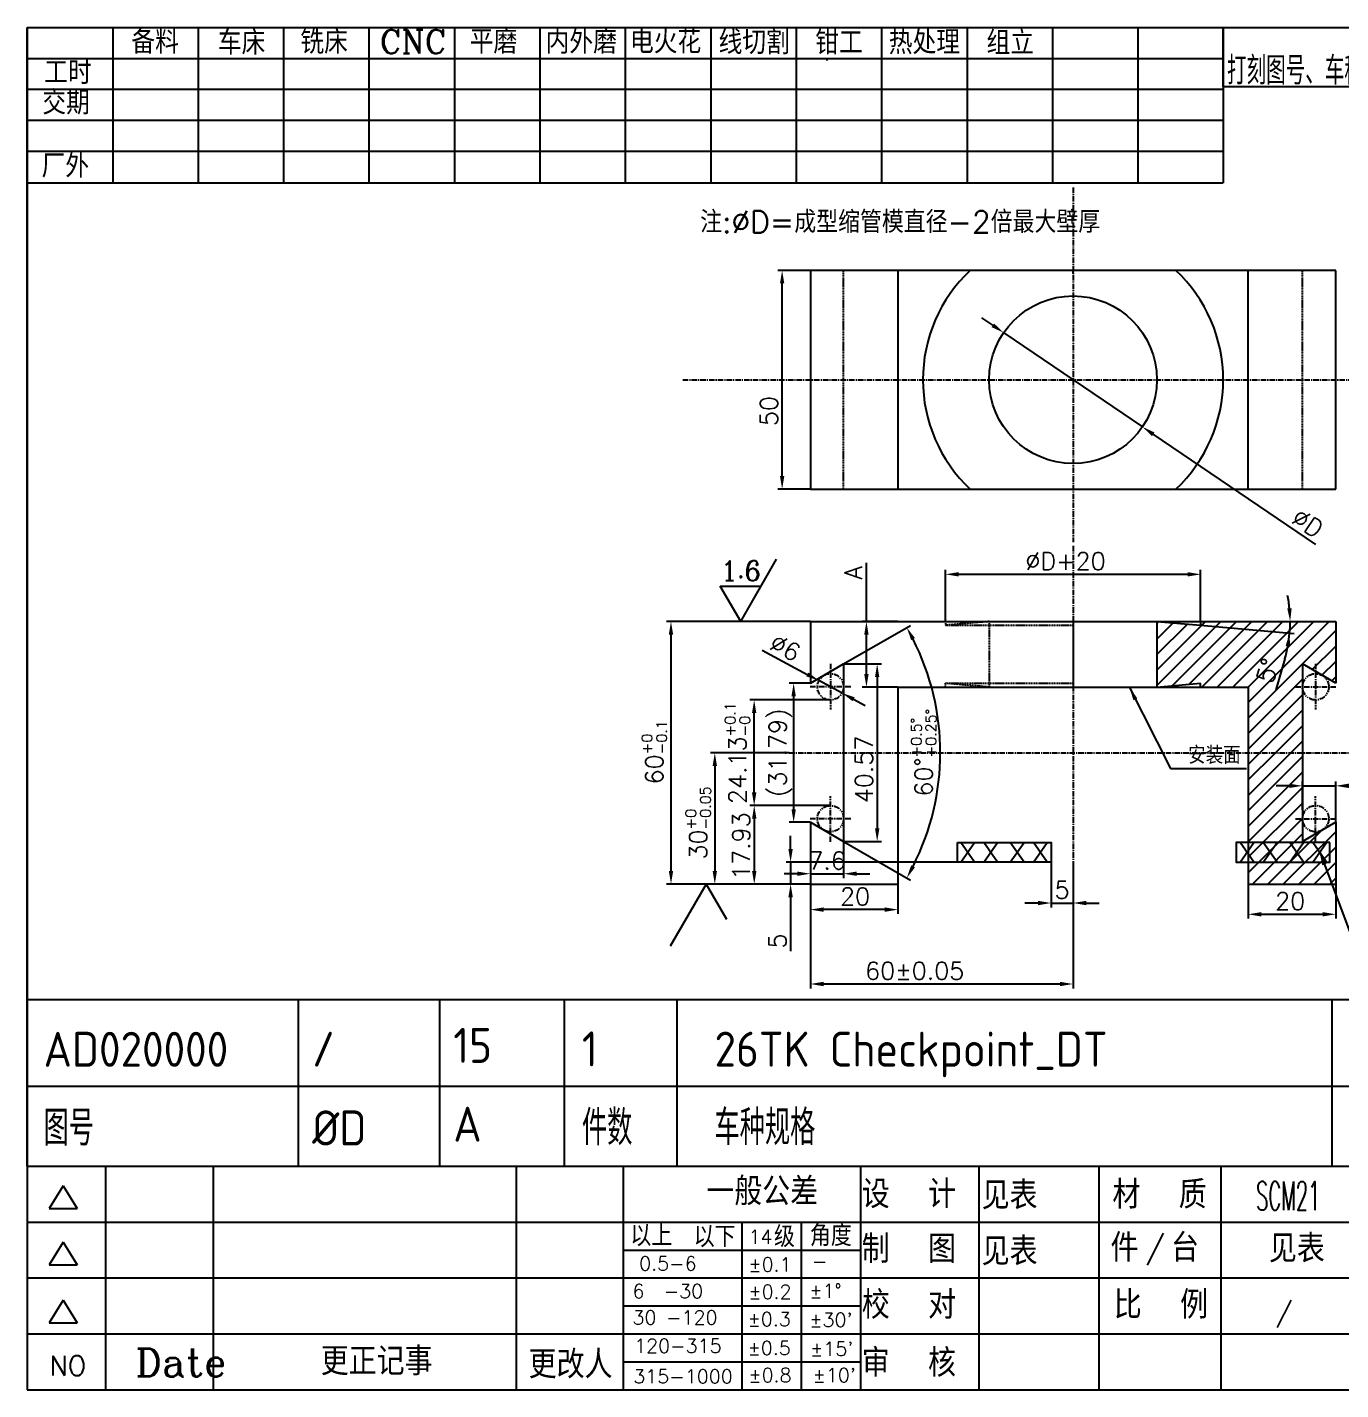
# Model space of a CAD drawing. Extents: x 4454 to 4917, y -18 to 306.
# Drawn here: x 4453.7 to 4753.7, y -5.6 to 305.8 of the extents above; entities that cross this region are included whole.
import ezdxf

# ---------------------------------------------------------------- set-up
doc = ezdxf.new("R2010")
doc.units = 0
doc.header["$MEASUREMENT"] = 0
for name, pattern in [('CENTER', [2, 1.25, -0.25, 0.25, -0.25]), ('HIDDEN', [0.375, 0.25, -0.125]), ('PHANTOM', [2.5, 1.25, -0.25, 0.25, -0.25, 0.25, -0.25])]:
    doc.linetypes.add(name, pattern=pattern)
doc.layers.get('0').update_dxf_attribs({"linetype": 'CONTINUOUS'})
doc.layers.get('DEFPOINTS').update_dxf_attribs({"linetype": 'CONTINUOUS'})
for name, color, linetype in [('CEN', 1, 'CENTER'), ('CON', 2, 'CONTINUOUS'), ('DAS', 5, 'HIDDEN'), ('DIM', 7, 'CONTINUOUS'), ('F', 7, 'CONTINUOUS'), ('TXT', 7, 'CONTINUOUS')]:
    doc.layers.add(name, color=color, linetype=linetype)
doc.layers.add('UTI', color=4, linetype='PHANTOM', plot=False)
doc.styles.add('ACISOTS', font='isocp.shx', dxfattribs={"height": 8, "bigfont": 'gbcbig.shx'})
doc.styles.add('H', font='complex.shx', dxfattribs={"bigfont": 'hzls.shx'})
doc.styles.add('HZ', font='complex.shx', dxfattribs={"bigfont": 'HZFS.SHX'})
doc.styles.get("Standard").update_dxf_attribs({"font": 'txt.shx', "bigfont": 'hzfs.shx'})
doc.styles.add('USER1', font='simplex', dxfattribs={"bigfont": 'dayum'})
doc.dimstyles.get("Standard").update_dxf_attribs({"dimtxt": 4, "dimasz": 3, "dimexe": 1, "dimexo": 0, "dimgap": 1, "dimtad": 1, "dimdec": 3, "dimrnd": 0.01, "dimdsep": 46, "dimtxsty": 'STANDARD', "dimcen": 0.09, "dimazin": 2, "dimtfac": 1, "dimtdec": 3, "dimtmove": 0, "dimatfit": 3, "dimfxl": 1, "dimtolj": 1, "dimarcsym": 0})
pattern_1 = [(45, (2494.4503, 24.006), (-1.767767, 1.767767), [])]

# ---------------------------------------------------------------- blocks, each defined once
blk = doc.blocks.new('*D24')
at = {"layer": 'DEFPOINTS', "color": 0, "transparency": 16777216}
for p in [(4634.54, 156.46), (4639.83, 153.62)]:
    blk.add_point(p, dxfattribs=at)
at = {"layer": 'DIM', "color": 0, "lineweight": -2, "transparency": 16777216}
for p, q in [((4621.62, 163.4), (4631.9, 157.88)), ((4639.83, 153.62), (4634.54, 156.46)), ((4642.47, 152.21), (4645.12, 150.79))]:
    blk.add_line(p, q, dxfattribs=at)
at = {"layer": 'DIM', "color": 0, "transparency": 16777216}
for points in [[(4632.14, 158.32), (4631.66, 157.44), (4634.54, 156.46)], [(4642.71, 152.65), (4642.24, 151.76), (4639.83, 153.62)]]:
    blk.add_solid(points, dxfattribs=at)
at = {"layer": 'DIM', "color": 0, "transparency": 16777216, "insert": (4626.86, 163.99), "char_height": 4, "attachment_point": 5, "rotation": 331.7768}
blk.add_mtext('\\A1;∅6', dxfattribs=at)
blk = doc.blocks.new('*D25')
at = {"layer": 'DEFPOINTS', "color": 0, "transparency": 16777216}
for p in [(4645.4, 169.98), (4652.6, 169.98), (4652.6, 154.98)]:
    blk.add_point(p, dxfattribs=at)
at = {"layer": 'DIM', "color": 0, "lineweight": -2, "transparency": 16777216}
for p, q in [((4645.4, 169.98), (4645.4, 183.39)), ((4652.6, 169.98), (4644.4, 169.98)), ((4645.4, 157.98), (4645.4, 166.98)), ((4652.6, 154.98), (4644.4, 154.98))]:
    blk.add_line(p, q, dxfattribs=at)
at = {"layer": 'DIM', "color": 0, "transparency": 16777216}
for points in [[(4644.9, 166.98), (4645.9, 166.98), (4645.4, 169.98)], [(4644.9, 157.98), (4645.9, 157.98), (4645.4, 154.98)]]:
    blk.add_solid(points, dxfattribs=at)
at = {"layer": 'DIM', "color": 0, "transparency": 16777216, "insert": (4642.4, 181.06), "char_height": 4, "attachment_point": 5, "rotation": 90}
blk.add_mtext('\\A1;A', dxfattribs=at)
blk = doc.blocks.new('*D26')
at = {"layer": 'DEFPOINTS', "color": 0, "transparency": 16777216}
for p in [(4632.6, 169.98), (4711.75, 169.98), (4721.75, 169.1), (4742.18, 169.09), (4752.6, 169.98)]:
    blk.add_point(p, dxfattribs=at)
at = {"layer": 'DIM', "color": 0, "lineweight": -2, "transparency": 16777216}
for p, q in [((4721.75, 169.1), (4743.07, 167.24)), ((4740.96, 161.43), (4738.9, 154.39))]:
    blk.add_line(p, q, dxfattribs=at)
for start, end in [(5.6489, 11.2977), (355, 0), (343.6885, 355), (343.7023, 349.3511)]:
    blk.add_arc((4711.75, 169.98), 30.44, start, end, dxfattribs=at)
at = {"layer": 'DIM', "color": 0, "transparency": 16777216}
for points in [[(4742.54, 173), (4741.54, 172.95), (4742.19, 169.98)], [(4741.17, 164.42), (4742.16, 164.28), (4742.07, 167.32)]]:
    blk.add_solid(points, dxfattribs=at)
at = {"layer": 'DIM', "color": 0, "transparency": 16777216, "insert": (4737.06, 158.75), "char_height": 4, "attachment_point": 5, "rotation": 73.6885}
blk.add_mtext('\\A1;5°', dxfattribs=at)
blk = doc.blocks.new('*D27')
at = {"layer": 'DEFPOINTS', "color": 0, "transparency": 16777216}
for p in [(4721.75, 180.75), (4663.45, 169.98), (4721.75, 169.98)]:
    blk.add_point(p, dxfattribs=at)
at = {"layer": 'DIM', "color": 0, "lineweight": -2, "transparency": 16777216}
for p, q in [((4663.45, 169.98), (4663.45, 181.75)), ((4666.45, 180.75), (4718.75, 180.75)), ((4721.75, 169.98), (4721.75, 181.75))]:
    blk.add_line(p, q, dxfattribs=at)
at = {"layer": 'DIM', "color": 0, "transparency": 16777216}
for points in [[(4666.45, 181.25), (4666.45, 180.25), (4663.45, 180.75)], [(4718.75, 181.25), (4718.75, 180.25), (4721.75, 180.75)]]:
    blk.add_solid(points, dxfattribs=at)
at = {"layer": 'DIM', "color": 0, "transparency": 16777216, "insert": (4690.88, 183.75), "char_height": 4, "attachment_point": 5}
blk.add_mtext('\\A1;%%cD+20', dxfattribs=at)
blk = doc.blocks.new('*D28')
at = {"layer": 'DEFPOINTS', "color": 0, "transparency": 16777216}
for p in [(4676.76, 235.96), (4708.44, 214.44)]:
    blk.add_point(p, dxfattribs=at)
at = {"layer": 'F', "color": 0, "lineweight": -2, "transparency": 16777216}
for p, q in [((4674.28, 237.65), (4671.79, 239.33)), ((4676.76, 235.96), (4708.44, 214.44)), ((4748.07, 187.53), (4710.92, 212.76))]:
    blk.add_line(p, q, dxfattribs=at)
at = {"layer": 'F', "color": 0, "transparency": 16777216}
for points in [[(4674.56, 238.06), (4673.99, 237.23), (4676.76, 235.96)], [(4711.2, 213.17), (4710.64, 212.34), (4708.44, 214.44)]]:
    blk.add_solid(points, dxfattribs=at)
at = {"layer": 'F', "color": 0, "transparency": 16777216, "insert": (4746.17, 192.45), "char_height": 4, "attachment_point": 5, "rotation": 325.8169}
blk.add_mtext('\\A1;%%cD', dxfattribs=at)
blk = doc.blocks.new('*D29')
at = {"layer": 'DEFPOINTS', "color": 0, "transparency": 16777216}
for p in [(4626.15, 250.2), (4632.6, 250.2), (4632.6, 200.2)]:
    blk.add_point(p, dxfattribs=at)
at = {"layer": 'DIM', "color": 0, "lineweight": -2, "transparency": 16777216}
for p, q in [((4632.6, 250.2), (4625.15, 250.2)), ((4626.15, 203.2), (4626.15, 247.2)), ((4632.6, 200.2), (4625.15, 200.2))]:
    blk.add_line(p, q, dxfattribs=at)
at = {"layer": 'DIM', "color": 0, "transparency": 16777216}
for points in [[(4625.65, 247.2), (4626.65, 247.2), (4626.15, 250.2)], [(4625.65, 203.2), (4626.65, 203.2), (4626.15, 200.2)]]:
    blk.add_solid(points, dxfattribs=at)
at = {"layer": 'DIM', "color": 0, "transparency": 16777216, "insert": (4623.15, 218.05), "char_height": 4, "attachment_point": 5, "rotation": 90}
blk.add_mtext('\\A1;50', dxfattribs=at)
blk = doc.blocks.new('*D30')
at = {"layer": 'DEFPOINTS', "color": 0, "transparency": 16777216}
for p in [(4752.6, 132.42), (4745, 126.92), (4752.6, 124.08)]:
    blk.add_point(p, dxfattribs=at)
at = {"layer": 'DIM', "color": 0, "lineweight": -2, "transparency": 16777216}
for p, q in [((4742, 132.42), (4739, 132.42)), ((4745, 126.92), (4745, 133.42)), ((4745, 132.42), (4752.6, 132.42)), ((4752.6, 124.08), (4752.6, 133.42)), ((4755.6, 132.42), (4768.6, 132.42))]:
    blk.add_line(p, q, dxfattribs=at)
at = {"layer": 'DIM', "color": 0, "transparency": 16777216}
for points in [[(4742, 132.92), (4742, 131.92), (4745, 132.42)], [(4755.6, 132.92), (4755.6, 131.92), (4752.6, 132.42)]]:
    blk.add_solid(points, dxfattribs=at)
at = {"layer": 'DIM', "color": 0, "transparency": 16777216, "insert": (4763.6, 135.42), "char_height": 4, "attachment_point": 5}
blk.add_mtext('\\A1;7.6', dxfattribs=at)
blk = doc.blocks.new('*D31')
at = {"layer": 'DEFPOINTS', "color": 0, "transparency": 16777216}
for p in [(4732.6, 109.98), (4752.6, 109.98), (4752.6, 103.07)]:
    blk.add_point(p, dxfattribs=at)
at = {"layer": 'DIM', "color": 0, "lineweight": -2, "transparency": 16777216}
for p, q in [((4732.6, 109.98), (4732.6, 102.07)), ((4752.6, 109.98), (4752.6, 102.07)), ((4735.6, 103.07), (4749.6, 103.07))]:
    blk.add_line(p, q, dxfattribs=at)
at = {"layer": 'DIM', "color": 0, "transparency": 16777216}
for points in [[(4735.6, 103.57), (4735.6, 102.57), (4732.6, 103.07)], [(4749.6, 103.57), (4749.6, 102.57), (4752.6, 103.07)]]:
    blk.add_solid(points, dxfattribs=at)
at = {"layer": 'DIM', "color": 0, "transparency": 16777216, "insert": (4742.2, 106.07), "char_height": 4, "attachment_point": 5}
blk.add_mtext('\\A1;20', dxfattribs=at)
blk = doc.blocks.new('*D32')
at = {"layer": 'DEFPOINTS', "color": 0, "transparency": 16777216}
for p in [(4632.6, 119.62), (4640.2, 120.8), (4640.2, 112.34)]:
    blk.add_point(p, dxfattribs=at)
at = {"layer": 'DIM', "color": 0, "lineweight": -2, "transparency": 16777216}
for p, q in [((4632.6, 119.62), (4632.6, 111.34)), ((4640.2, 120.8), (4640.2, 111.34)), ((4629.6, 112.34), (4626.6, 112.34)), ((4632.6, 112.34), (4640.2, 112.34)), ((4643.2, 112.34), (4646.2, 112.34))]:
    blk.add_line(p, q, dxfattribs=at)
at = {"layer": 'DIM', "color": 0, "transparency": 16777216}
for points in [[(4629.6, 112.84), (4629.6, 111.84), (4632.6, 112.34)], [(4643.2, 112.84), (4643.2, 111.84), (4640.2, 112.34)]]:
    blk.add_solid(points, dxfattribs=at)
at = {"layer": 'DIM', "color": 0, "transparency": 16777216, "insert": (4636.4, 115.34), "char_height": 4, "attachment_point": 5}
blk.add_mtext('\\A1;7.6', dxfattribs=at)
blk = doc.blocks.new('*D33')
at = {"layer": 'DEFPOINTS', "color": 0, "transparency": 16777216}
for p in [(4632.6, 109.98), (4652.6, 109.98), (4632.6, 104.14)]:
    blk.add_point(p, dxfattribs=at)
at = {"layer": 'DIM', "color": 0, "lineweight": -2, "transparency": 16777216}
for p, q in [((4632.6, 109.98), (4632.6, 103.14)), ((4652.6, 109.98), (4652.6, 103.14)), ((4649.6, 104.14), (4635.6, 104.14))]:
    blk.add_line(p, q, dxfattribs=at)
at = {"layer": 'DIM', "color": 0, "transparency": 16777216}
for points in [[(4635.6, 104.64), (4635.6, 103.64), (4632.6, 104.14)], [(4649.6, 104.64), (4649.6, 103.64), (4652.6, 104.14)]]:
    blk.add_solid(points, dxfattribs=at)
at = {"layer": 'DIM', "color": 0, "transparency": 16777216, "insert": (4642.81, 107.14), "char_height": 4, "attachment_point": 5}
blk.add_mtext('\\A1;20', dxfattribs=at)
blk = doc.blocks.new('*D34')
at = {"layer": 'DEFPOINTS', "color": 0, "transparency": 16777216}
for p in [(4687.6, 114.97), (4692.6, 114.97), (4692.6, 105.64)]:
    blk.add_point(p, dxfattribs=at)
at = {"layer": 'DIM', "color": 0, "lineweight": -2, "transparency": 16777216}
for p, q in [((4687.6, 114.97), (4687.6, 104.64)), ((4692.6, 114.97), (4692.6, 104.64)), ((4684.6, 105.64), (4681.6, 105.64)), ((4687.6, 105.64), (4692.6, 105.64)), ((4695.6, 105.64), (4698.6, 105.64))]:
    blk.add_line(p, q, dxfattribs=at)
at = {"layer": 'DIM', "color": 0, "transparency": 16777216}
for points in [[(4684.6, 106.14), (4684.6, 105.14), (4687.6, 105.64)], [(4695.6, 106.14), (4695.6, 105.14), (4692.6, 105.64)]]:
    blk.add_solid(points, dxfattribs=at)
at = {"layer": 'DIM', "color": 0, "transparency": 16777216, "insert": (4690.1, 108.64), "char_height": 4, "attachment_point": 5}
blk.add_mtext('\\A1;5', dxfattribs=at)
blk = doc.blocks.new('*D35')
at = {"layer": 'DEFPOINTS', "color": 0, "transparency": 16777216}
for p in [(4637.19, 127.91), (4619.78, 109.98), (4624.63, 109.98)]:
    blk.add_point(p, dxfattribs=at)
at = {"layer": 'DIM', "color": 0, "lineweight": -2, "transparency": 16777216}
for p, q in [((4637.19, 127.91), (4618.78, 127.91)), ((4619.78, 124.91), (4619.78, 112.98)), ((4624.63, 109.98), (4618.78, 109.98))]:
    blk.add_line(p, q, dxfattribs=at)
at = {"layer": 'DIM', "color": 0, "transparency": 16777216}
for points in [[(4619.28, 124.91), (4620.28, 124.91), (4619.78, 127.91)], [(4619.28, 112.98), (4620.28, 112.98), (4619.78, 109.98)]]:
    blk.add_solid(points, dxfattribs=at)
at = {"layer": 'DIM', "color": 0, "transparency": 16777216, "insert": (4616.78, 118.65), "char_height": 4, "attachment_point": 5, "rotation": 90}
blk.add_mtext('\\A1;17.93', dxfattribs=at)
blk = doc.blocks.new('*D36')
at = {"layer": 'DEFPOINTS', "color": 0, "transparency": 16777216}
for p in [(4627.78, 139.98), (4610.77, 109.98), (4619.75, 109.98)]:
    blk.add_point(p, dxfattribs=at)
at = {"layer": 'DIM', "color": 0, "lineweight": -2, "transparency": 16777216}
for p, q in [((4627.78, 139.98), (4609.77, 139.98)), ((4610.77, 136.98), (4610.77, 112.98)), ((4619.75, 109.98), (4609.77, 109.98))]:
    blk.add_line(p, q, dxfattribs=at)
at = {"layer": 'DIM', "color": 0, "transparency": 16777216}
for points in [[(4610.27, 136.98), (4611.27, 136.98), (4610.77, 139.98)], [(4610.27, 112.98), (4611.27, 112.98), (4610.77, 109.98)]]:
    blk.add_solid(points, dxfattribs=at)
at = {"layer": 'DIM', "color": 0, "transparency": 16777216, "insert": (4606.97, 123.94), "char_height": 4, "attachment_point": 5, "rotation": 90}
blk.add_mtext('\\A1;30{\\H2.4;\\S+0^ -0.05;}', dxfattribs=at)
blk = doc.blocks.new('*D37')
at = {"layer": 'DEFPOINTS', "color": 0, "transparency": 16777216}
for p in [(4632.6, 109.98), (4692.6, 109.98), (4692.6, 87.14)]:
    blk.add_point(p, dxfattribs=at)
at = {"layer": 'DIM', "color": 0, "lineweight": -2, "transparency": 16777216}
for p, q in [((4632.6, 109.98), (4632.6, 86.14)), ((4692.6, 109.98), (4692.6, 86.14)), ((4635.6, 87.14), (4689.6, 87.14))]:
    blk.add_line(p, q, dxfattribs=at)
at = {"layer": 'DIM', "color": 0, "transparency": 16777216}
for points in [[(4635.6, 87.64), (4635.6, 86.64), (4632.6, 87.14)], [(4689.6, 87.64), (4689.6, 86.64), (4692.6, 87.14)]]:
    blk.add_solid(points, dxfattribs=at)
at = {"layer": 'DIM', "color": 0, "transparency": 16777216, "insert": (4656.44, 90.14), "char_height": 4, "attachment_point": 5}
blk.add_mtext('\\A1;60±0.05', dxfattribs=at)
blk = doc.blocks.new('*D38')
at = {"layer": 'DEFPOINTS', "color": 0, "transparency": 16777216}
for p in [(4666.93, 114.97), (4628.08, 109.98), (4632.6, 109.98)]:
    blk.add_point(p, dxfattribs=at)
at = {"layer": 'DIM', "color": 0, "lineweight": -2, "transparency": 16777216}
for p, q in [((4628.08, 117.97), (4628.08, 120.97)), ((4666.93, 114.97), (4627.08, 114.97)), ((4628.08, 114.97), (4628.08, 109.98)), ((4632.6, 109.98), (4627.08, 109.98)), ((4628.08, 106.98), (4628.08, 94.64))]:
    blk.add_line(p, q, dxfattribs=at)
at = {"layer": 'DIM', "color": 0, "transparency": 16777216}
for points in [[(4627.58, 117.97), (4628.58, 117.97), (4628.08, 114.97)], [(4627.58, 106.98), (4628.58, 106.98), (4628.08, 109.98)]]:
    blk.add_solid(points, dxfattribs=at)
at = {"layer": 'DIM', "color": 0, "transparency": 16777216, "insert": (4625.08, 96.98), "char_height": 4, "attachment_point": 5, "rotation": 90}
blk.add_mtext('\\A1;5', dxfattribs=at)
blk = doc.blocks.new('*D39')
at = {"layer": 'DEFPOINTS', "color": 0, "transparency": 16777216}
for p in [(4619.76, 152.04), (4637.19, 152.04), (4637.19, 127.91)]:
    blk.add_point(p, dxfattribs=at)
at = {"layer": 'DIM', "color": 0, "lineweight": -2, "transparency": 16777216}
for p, q in [((4637.19, 152.04), (4618.76, 152.04)), ((4619.76, 130.91), (4619.76, 149.04)), ((4637.19, 127.91), (4618.76, 127.91))]:
    blk.add_line(p, q, dxfattribs=at)
at = {"layer": 'DIM', "color": 0, "transparency": 16777216}
for points in [[(4619.26, 149.04), (4620.26, 149.04), (4619.76, 152.04)], [(4619.26, 130.91), (4620.26, 130.91), (4619.76, 127.91)]]:
    blk.add_solid(points, dxfattribs=at)
at = {"layer": 'DIM', "color": 0, "transparency": 16777216, "insert": (4615.96, 139.89), "char_height": 4, "attachment_point": 5, "rotation": 90}
blk.add_mtext('\\A1;24.13{\\H2.4;\\S+0.1^ -0;}', dxfattribs=at)
blk = doc.blocks.new('*D40')
at = {"layer": 'DEFPOINTS', "color": 0, "transparency": 16777216}
for p in [(4640.2, 160.26), (4632.6, 155.87), (4661.41, 130.04), (4632.6, 124.08), (4640.2, 119.69)]:
    blk.add_point(p, dxfattribs=at)
at = {"layer": 'DIM', "color": 0, "lineweight": -2, "transparency": 16777216}
for p, q in [((4640.2, 160.26), (4655.48, 169.08)), ((4640.2, 119.69), (4655.48, 110.87))]:
    blk.add_line(p, q, dxfattribs=at)
blk.add_arc((4605.07, 139.98), 57.21, 333.0046, 26.9954, dxfattribs=at)
at = {"layer": 'DIM', "color": 0, "transparency": 16777216}
for points in [[(4655.61, 165.71), (4656.49, 166.19), (4654.62, 168.58)], [(4656.49, 113.77), (4655.61, 114.24), (4654.62, 111.37)]]:
    blk.add_solid(points, dxfattribs=at)
at = {"layer": 'DIM', "color": 0, "transparency": 16777216, "insert": (4658.48, 139.98), "char_height": 4, "attachment_point": 5, "rotation": 90}
blk.add_mtext('\\A1;60°{\\H2.4;\\S+0.5°^ +0.25°;}', dxfattribs=at)
blk = doc.blocks.new('*D41')
at = {"layer": 'DEFPOINTS', "color": 0, "transparency": 16777216}
for p in [(4632.6, 155.87), (4628.78, 124.08), (4632.6, 124.08)]:
    blk.add_point(p, dxfattribs=at)
at = {"layer": 'DIM', "color": 0, "lineweight": -2, "transparency": 16777216}
for p, q in [((4632.6, 155.87), (4627.78, 155.87)), ((4628.78, 152.87), (4628.78, 127.08)), ((4632.6, 124.08), (4627.78, 124.08))]:
    blk.add_line(p, q, dxfattribs=at)
at = {"layer": 'DIM', "color": 0, "transparency": 16777216}
for points in [[(4628.28, 152.87), (4629.28, 152.87), (4628.78, 155.87)], [(4628.28, 127.08), (4629.28, 127.08), (4628.78, 124.08)]]:
    blk.add_solid(points, dxfattribs=at)
at = {"layer": 'DIM', "color": 0, "transparency": 16777216, "insert": (4625.78, 139.98), "char_height": 4, "attachment_point": 5, "rotation": 90}
blk.add_mtext('\\A1;(31.79)', dxfattribs=at)
blk = doc.blocks.new('*D42')
at = {"layer": 'DEFPOINTS', "color": 0, "transparency": 16777216}
for p in [(4632.6, 169.98), (4600.76, 109.98), (4632.6, 109.98)]:
    blk.add_point(p, dxfattribs=at)
at = {"layer": 'DIM', "color": 0, "lineweight": -2, "transparency": 16777216}
for p, q in [((4632.6, 169.98), (4599.76, 169.98)), ((4600.76, 166.98), (4600.76, 112.98)), ((4632.6, 109.98), (4599.76, 109.98))]:
    blk.add_line(p, q, dxfattribs=at)
at = {"layer": 'DIM', "color": 0, "transparency": 16777216}
for points in [[(4600.26, 166.98), (4601.26, 166.98), (4600.76, 169.98)], [(4600.26, 112.98), (4601.26, 112.98), (4600.76, 109.98)]]:
    blk.add_solid(points, dxfattribs=at)
at = {"layer": 'DIM', "color": 0, "transparency": 16777216, "insert": (4596.96, 140.09), "char_height": 4, "attachment_point": 5, "rotation": 90}
blk.add_mtext('\\A1;60{\\H2.4;\\S+0^ -0.1;}', dxfattribs=at)
blk = doc.blocks.new('*D43')
at = {"layer": 'DEFPOINTS', "color": 0, "transparency": 16777216}
for p in [(4640.2, 160.26), (4640.2, 119.69), (4647.86, 119.69)]:
    blk.add_point(p, dxfattribs=at)
at = {"layer": 'DIM', "color": 0, "lineweight": -2, "transparency": 16777216}
for p, q in [((4640.2, 160.26), (4648.86, 160.26)), ((4647.86, 157.26), (4647.86, 122.69)), ((4640.2, 119.69), (4648.86, 119.69))]:
    blk.add_line(p, q, dxfattribs=at)
at = {"layer": 'DIM', "color": 0, "transparency": 16777216}
for points in [[(4647.36, 157.26), (4648.36, 157.26), (4647.86, 160.26)], [(4647.36, 122.69), (4648.36, 122.69), (4647.86, 119.69)]]:
    blk.add_solid(points, dxfattribs=at)
at = {"layer": 'DIM', "color": 0, "transparency": 16777216, "insert": (4644.86, 136.17), "char_height": 4, "attachment_point": 5, "rotation": 90}
blk.add_mtext('\\A1;40.57', dxfattribs=at)

msp = doc.modelspace()

# ---------------------------------------------------------------- hatches: boundary and pattern name
at = {"layer": 'DIM'}
h = msp.add_hatch(dxfattribs=at)
h.set_pattern_fill('ANSI31', color=256, scale=20, style=0)
h.set_pattern_definition(pattern_1)
h.paths.add_polyline_path([(4732.5985295, 154.9762246), (4732.5985295, 139.9762246), (4744.9985295, 139.9762246), (4744.9985295, 160.2590866), (4752.5985295, 155.8712246), (4752.5985295, 169.9762246), (4721.7485295, 169.9762246), (4721.7485295, 169.1013379), (4711.7485295, 169.9762246), (4711.7485295, 154.9762246), (4721.7485295, 155.8511112), (4721.7485295, 154.9762246)])
h.paths.add_polyline_path([(4738.9046459, 154.3884191), (4740.9642805, 161.4265782), (4735.2057867, 163.1117338), (4733.1461521, 156.0735747)], flags=24)
h = msp.add_hatch(dxfattribs=at)
h.set_pattern_fill('ANSI31', color=256, scale=20, style=0)
h.set_pattern_definition(pattern_1)
h.paths.add_polyline_path([(4744.9985295, 139.9762246), (4732.5985295, 139.9762246), (4732.5985295, 119.5032916), (4751.2340168, 119.5032916), (4751.2340168, 114.9735508), (4732.5985295, 114.9735508), (4732.5985295, 109.9762246), (4752.5985295, 109.9762246), (4752.5985295, 124.0812246), (4744.9985295, 119.6933625)])
h.paths.add_polyline_path([(4732.5985295, 116.8762323), (4732.5985295, 114.9735508), (4733.9308014, 114.9735508)], flags=16)
h.paths.add_polyline_path([(4733.9308014, 119.5032916), (4732.5985295, 119.5032916), (4732.5985295, 117.6006102)], flags=17)
h.paths.add_polyline_path([(4736.0336833, 119.5032916), (4733.9308014, 119.5032916), (4732.5985295, 117.6006102), (4732.5985295, 116.8762323), (4733.9308014, 114.9735508), (4736.0336833, 114.9735508), (4737.6195626, 117.2384212)], flags=17)
h.paths.add_polyline_path([(4737.6195626, 117.2384212), (4736.0336833, 114.9735508), (4739.205442, 114.9735508)], flags=17)
h.paths.add_polyline_path([(4739.205442, 119.5032916), (4736.0336833, 119.5032916), (4737.6195626, 117.2384212)], flags=17)
h.paths.add_polyline_path([(4743.6672119, 117.2384212), (4742.0813326, 119.5032916), (4739.205442, 119.5032916), (4737.6195626, 117.2384212), (4739.205442, 114.9735508), (4742.0813326, 114.9735508)], flags=17)
h.paths.add_polyline_path([(4743.6672119, 117.2384212), (4742.0813326, 114.9735508), (4745.2530912, 114.9735508)], flags=17)
h.paths.add_polyline_path([(4745.2530912, 119.5032916), (4742.0813326, 119.5032916), (4743.6672119, 117.2384212)], flags=17)
h.paths.add_polyline_path([(4748.9418525, 117.2384212), (4747.3559732, 119.5032916), (4745.2530912, 119.5032916), (4743.6672119, 117.2384212), (4745.2530912, 114.9735508), (4747.3559732, 114.9735508)], flags=17)
h.paths.add_polyline_path([(4748.9418525, 117.2384212), (4747.3559732, 114.9735508), (4750.5277318, 114.9735508)], flags=17)
h.paths.add_polyline_path([(4751.2340168, 119.5032916), (4750.5277318, 119.5032916), (4748.9418525, 117.2384212), (4750.5277318, 114.9735508), (4751.2340168, 114.9735508)], flags=16)
h.paths.add_polyline_path([(4750.5277318, 119.5032916), (4747.3559732, 119.5032916), (4748.9418525, 117.2384212)], flags=17)

# ---------------------------------------------------------------- linework, layer by layer
msp.add_line((4726.9209805, 292.1171391), (4726.9209805, 305.6847116))
at = {"layer": 'CEN'}
for p, q in [((4692.5985295, 269.1614183), (4692.5985295, 188.0999379)), ((4603.4578947, 225.2020223), (4779.0715554, 225.2020223)), ((4692.5985295, 187.2322833), (4692.5985295, 91.1525561)), ((4637.186923, 160.3283558), (4637.186923, 149.893827)), ((4748.010136, 160.3283558), (4748.010136, 149.893827)), ((4641.8069046, 155.0428311), (4632.5669414, 155.0428311)), ((4743.3901544, 155.0428311), (4752.6301177, 155.0428311)), ((4627.7846643, 139.9762246), (4757.4123947, 139.9762246)), ((4637.186923, 119.6240933), (4637.186923, 130.0586221)), ((4748.010136, 119.6240933), (4748.010136, 130.0586221)), ((4641.8069046, 124.909618), (4632.5669414, 124.909618)), ((4743.3901544, 124.909618), (4752.6301177, 124.909618))]:
    msp.add_line(p, q, dxfattribs=at)
at = {"layer": 'CON'}
for p, q in [((4692.5985295, 249.5020223), (4692.5985295, 250.2020223)), ((4692.5985295, 200.9020223), (4692.5985295, 200.2020223)), ((4453.7169172, 73.6594345), (4453.7169172, 45.5065569))]:
    msp.add_line(p, q, dxfattribs=at)
at = {"layer": 'CON', "color": 2}
msp.add_line((4453.7169172, -5.571363), (4917.0769028, -5.571363), dxfattribs=at)
for points in [[(4453.7169172, 305.6847116), (4917.0769028, 305.6847116)], [(4453.7169172, 305.6847116), (4453.7169172, -5.571363)], [(4453.7169172, 45.5065569), (4453.7169172, 305.6847116)], [(4453.7169172, 73.6594345), (4453.7169172, 59.6842344)], [(4453.7169172, 59.6842344), (4453.7169172, 73.6594345)]]:
    msp.add_lwpolyline(points, dxfattribs=at)
at = {"layer": 'DAS'}
for p, q in [((4640.1985295, 200.2020223), (4640.1985295, 250.2020223)), ((4744.9985295, 200.2020223), (4744.9985295, 250.2020223)), ((4673.4485295, 169.9762246), (4663.4485295, 169.1013379)), ((4663.4485295, 169.9762246), (4663.4485295, 169.1013379)), ((4663.4485295, 169.1013379), (4692.5985295, 169.1013379)), ((4673.4485295, 169.9762246), (4673.4485295, 154.9762246)), ((4663.4485295, 155.8511112), (4692.5985295, 155.8511112)), ((4673.4485295, 154.9762246), (4663.4485295, 155.8511112)), ((4663.4485295, 154.9762246), (4663.4485295, 155.8511112))]:
    msp.add_line(p, q, dxfattribs=at)
at = {"layer": 'DIM'}
for p, q in [((4473.2314932, 305.6847116), (4473.2314932, 270.1662573)), ((4492.7460691, 305.6847116), (4492.7460691, 270.1662573)), ((4492.7460691, 305.6847116), (4492.7460691, 270.1662573)), ((4512.2606451, 305.6847116), (4512.2606451, 270.1662573)), ((4531.775221, 305.6847116), (4531.775221, 270.1662573)), ((4551.289797, 305.6847116), (4551.289797, 270.1662573)), ((4551.289797, 305.6847116), (4551.289797, 270.1662573)), ((4570.8043729, 305.6847116), (4570.8043729, 270.1662573)), ((4590.3189489, 305.6847116), (4590.3189489, 270.1662573)), ((4609.8335248, 305.6847116), (4609.8335248, 270.1662573)), ((4629.3481008, 305.6847116), (4629.3481008, 270.1662573)), ((4648.8626767, 305.6847116), (4648.8626767, 270.1662573)), ((4668.3772526, 305.6847116), (4668.3772526, 270.1662573)), ((4687.8918286, 305.6847116), (4687.8918286, 270.1662573)), ((4707.4064045, 305.6847116), (4707.4064045, 270.1662573)), ((4726.9209805, 305.6847116), (4726.9209805, 270.1662573)), ((4453.7169172, 298.6307879), (4726.9209805, 298.6307879)), ((4453.7169172, 291.5768641), (4726.9209805, 291.5768641)), ((4804.5903264, 292.1171391), (4726.9209805, 292.1171391)), ((4453.7169172, 284.5229403), (4726.9209805, 284.5229403)), ((4453.7169172, 277.4690166), (4726.9209805, 277.4690166)), ((4453.7169172, 270.1662573), (4726.9209805, 270.1662573)), ((4616.6811454, 169.9762246), (4624.8872393, 184.1895961)), ((4612.0278356, 178.0359936), (4621.3344552, 178.0359936)), ((4616.6811454, 169.9762246), (4612.0278356, 178.0359936)), ((4666.9337408, 114.9735508), (4670.1054995, 119.5032916)), ((4670.1054995, 114.9735508), (4666.9337408, 119.5032916)), ((4675.38014, 114.9735508), (4672.2083814, 119.5032916)), ((4672.2083814, 114.9735508), (4675.38014, 119.5032916)), ((4681.4277893, 114.9735508), (4678.2560307, 119.5032916)), ((4678.2560307, 114.9735508), (4681.4277893, 119.5032916)), ((4683.5306712, 114.9735508), (4686.7024299, 119.5032916)), ((4686.7024299, 114.9735508), (4683.5306712, 119.5032916)), ((4730.7590427, 114.9735508), (4733.9308014, 119.5032916)), ((4733.9308014, 114.9735508), (4730.7590427, 119.5032916)), ((4739.205442, 114.9735508), (4736.0336833, 119.5032916)), ((4736.0336833, 114.9735508), (4739.205442, 119.5032916)), ((4745.2530912, 114.9735508), (4742.0813326, 119.5032916)), ((4742.0813326, 114.9735508), (4745.2530912, 119.5032916)), ((4747.3559732, 114.9735508), (4750.5277318, 119.5032916)), ((4750.5277318, 114.9735508), (4747.3559732, 119.5032916)), ((4608.7583105, 109.9762246), (4600.5522166, 95.762853)), ((4608.7583105, 109.9762246), (4613.4116202, 101.9164556)), ((4453.7169172, 83.6094853), (4867.1962334, 83.6094853)), ((4453.7169172, 83.6094853), (4453.7169172, 0.8154352)), ((4867.1962334, 63.6962159), (4453.7169172, 63.6962159)), ((4453.7169172, 45.5065569), (4592.0226973, 45.5065569)), ((4453.7169172, 45.5065569), (4707.7537196, 45.5065569)), ((4471.6682679, -5.571363), (4471.6682679, 45.5065569)), ((4496.2440517, -5.571363), (4496.2440517, 45.5065569)), ((4565.4358481, -5.571363), (4565.4358481, 45.5065569)), ((4589.8752663, -5.571363), (4589.8752663, 45.5065569)), ((4592.0226973, 45.5065569), (4917.0769028, 45.5065569)), ((4644.1455563, -5.571363), (4644.1455563, 45.5065569)), ((4671.1424185, -5.571363), (4671.1424185, 45.5065569)), ((4698.5461263, -5.571363), (4698.5461263, 45.5065569)), ((4726.4709411, -5.571363), (4726.4709411, 45.5065569)), ((4461.9252883, 40.9925131), (4458.720199, 35.8176785)), ((4461.9252883, 40.9925131), (4465.1303777, 35.8176785)), ((4458.720199, 35.8176785), (4465.1303777, 35.8176785)), ((4453.7169172, 32.7370769), (4917.0769028, 32.7370769)), ((4617.0104113, -5.571363), (4617.0104113, 32.7370769)), ((4630.5779838, -5.571363), (4630.5779838, 32.7370769)), ((4461.9252883, 28.1786356), (4458.720199, 23.003801)), ((4461.9252883, 28.1786356), (4465.1303777, 23.003801)), ((4589.8752663, 26.3523369), (4644.1455563, 26.3523369)), ((4458.720199, 23.003801), (4465.1303777, 23.003801)), ((4453.7169172, 19.967597), (4917.0769028, 19.967597)), ((4461.9252883, 14.8719172), (4458.720199, 9.6970826)), ((4461.9252883, 14.8719172), (4465.1303777, 9.6970826)), ((4589.8752663, 13.582857), (4644.1455563, 13.582857)), ((4458.720199, 9.6970826), (4465.1303777, 9.6970826)), ((4453.7169172, 7.198117), (4917.0769028, 7.198117)), ((4589.8752663, 0.813377), (4644.1455563, 0.813377))]:
    msp.add_line(p, q, dxfattribs=at)
for points in [[(4666.2274558, 119.5032916), (4687.5971438, 119.5032916), (4687.5971438, 114.9735508), (4666.2274558, 114.9735508)], [(4751.2340168, 119.5032916), (4729.8643288, 119.5032916), (4729.8643288, 114.9735508), (4751.2340168, 114.9735508)]]:
    msp.add_lwpolyline(points, close=True, dxfattribs=at)
at = {"layer": 'F'}
for p, q in [((4636.3642477, 298.6307879), (4636.3642477, 298.1506256)), ((4752.5985295, 250.2020223), (4632.5985295, 250.2020223)), ((4632.5985295, 250.2020223), (4632.5985295, 200.2020223)), ((4652.5985295, 250.2020223), (4652.5985295, 200.2020223)), ((4732.5985295, 200.2020223), (4732.5985295, 250.2020223)), ((4752.5985295, 200.2020223), (4752.5985295, 250.2020223)), ((4632.5985295, 200.2020223), (4752.5985295, 200.2020223)), ((4632.5985295, 169.9762246), (4632.5985295, 155.8712246)), ((4632.5985295, 169.9762246), (4752.5985295, 169.9762246)), ((4692.5985295, 169.9762246), (4692.5985295, 154.9762246)), ((4711.7485295, 169.9762246), (4721.7485295, 169.1013379)), ((4711.7485295, 169.9762246), (4711.7485295, 154.9762246)), ((4721.7485295, 169.9762246), (4721.7485295, 169.1013379)), ((4752.5985295, 169.9762246), (4752.5985295, 155.8712246)), ((4632.5985295, 155.8712246), (4640.1985295, 160.2590866)), ((4640.1985295, 160.2590866), (4640.1985295, 119.6933625)), ((4752.5985295, 155.8712246), (4744.9985295, 160.2590866)), ((4744.9985295, 160.2590866), (4744.9985295, 119.6933625)), ((4711.7485295, 154.9762246), (4721.7485295, 155.8511112)), ((4721.7485295, 154.9762246), (4721.7485295, 155.8511112)), ((4652.5985295, 154.9762246), (4732.5985295, 154.9762246)), ((4652.5985295, 154.9762246), (4652.5985295, 109.9762246)), ((4732.5985295, 154.9762246), (4732.5985295, 109.9762246)), ((4632.5985295, 124.0812246), (4632.5985295, 109.9762246)), ((4632.5985295, 124.0812246), (4640.1985295, 119.6933625)), ((4752.5985295, 124.0812246), (4744.9985295, 119.6933625)), ((4752.5985295, 124.0812246), (4752.5985295, 109.9762246)), ((4632.5985295, 109.9762246), (4652.5985295, 109.9762246)), ((4732.5985295, 109.9762246), (4752.5985295, 109.9762246)), ((4453.7169172, 73.6594345), (4453.7169172, 59.6842344)), ((4453.7169172, 45.5065569), (4677.6801873, 45.5065569))]:
    msp.add_line(p, q, dxfattribs=at)
msp.add_circle((4692.5985295, 225.2020223), 19.15, dxfattribs=at)
for start, end in [(133.208842359, 226.791157641), (313.208842359, 46.791157641)]:
    msp.add_arc((4692.5985295, 225.2020223), 34.3, start, end, dxfattribs=at)
at = {"layer": 'TXT'}
for p, q in [((4515.6322301, 83.6094853), (4515.6322301, 45.5065569)), ((4547.8834145, 83.6094853), (4547.8834145, 45.5065569)), ((4576.3245793, 83.6094853), (4576.3245793, 45.5065569)), ((4602.0869334, 83.6094853), (4602.0869334, 45.5065569)), ((4751.706302, 83.6094853), (4751.706302, 45.5065569))]:
    msp.add_line(p, q, dxfattribs=at)
at = {"layer": 'UTI'}
for centre, radius in [((4637.186923, 155.0428311), 3), ((4748.010136, 155.0428311), 3.0116065), ((4637.186923, 124.909618), 3), ((4748.010136, 124.909618), 3.0116065)]:
    msp.add_circle(centre, radius, dxfattribs=at)

# ---------------------------------------------------------------- texts
at = {"style": 'HZ'}
for p in [(4671.7247939, 35.6564899), (4671.7247939, 22.8583251)]:
    msp.add_text('见表', height=6.38473999, dxfattribs=at).set_placement(p)
msp.add_attdef('见表', (4737.3289683, 23.5176989), '1', height=6.38474, dxfattribs=at)
at = {"layer": 'DIM'}
for s, height, style, p in [('备料', 5.42936945, 'HZ', (4477.4939043, 299.6986306)), ('车床', 5.42936945, 'HZ', (4497.2393465, 299.5206906)), ('铣床', 5.42936945, 'HZ', (4516.0937717, 299.6834772)), ('CNC', 5.42936945, 'HZ', (4534.2721034, 299.75223)), ('平磨', 5.42936945, 'HZ', (4554.7720626, 299.7325047)), ('内外磨', 5.42936945, 'HZ', (4572.1130565, 299.7030085)), ('电火花', 5.42936945, 'HZ', (4591.385849, 299.75695)), ('线切割', 5.42936945, 'HZ', (4611.6327662, 299.57916)), ('钳工', 5.42936945, 'HZ', (4633.7113258, 299.5280947)), ('热处理', 5.42936945, 'HZ', (4650.508116, 299.5991353)), ('组立', 5.42936945, 'HZ', (4672.8329913, 299.4804304)), ('工时', 5.42936945, 'HZ', (4457.5729779, 292.7243591)), ('交期', 5.42936945, 'HZ', (4457.1588932, 285.8218502)), ('厂外', 5.42936945, 'HZ', (4456.9892254, 271.3897181)), ('件数', 8, 'ACISOTS', (4580.4190643, 50.3107104)), ('车种规格', 8, 'ACISOTS', (4610.7020239, 50.3498727)), ('图号', 8, 'ACISOTS', (4457.4467441, 50.217549)), ('%%CD', 8, 'ACISOTS', (4518.7874167, 50.2466474)), ('A', 8, 'ACISOTS', (4551.0386011, 51.1084526)), ('一般公差', 6.38473999, 'HZ', (4608.8269789, 36.5465965)), ('设  计', 6.38473999, 'HZ', (4644.3403588, 35.9239598)), ('材  质', 6.38473999, 'HZ', (4701.5915023, 35.8276664)), ('以上', 4.78855499, 'HZ', (4591.4715293, 27.2592642)), ('以下', 4.78855499, 'HZ', (4605.9459419, 27.01833)), ('级', 4.788555, 'HZ', (4624.2801976, 27.01833)), ('角度', 4.78855499, 'HZ', (4632.4823626, 27.2592642)), ('14', 3.19237, 'USER1', (4618.4514311, 27.7415706)), ('制  图', 6.38473999, 'HZ', (4644.3403588, 23.395346)), ('件', 6.38474, 'HZ', (4701.1673833, 23.7057559)), ('/', 4.788555, 'USER1', (4709.1038495, 24.5074286)), ('台', 6.38474, 'HZ', (4714.9926311, 23.7057559)), ('0.5-6', 3.19237, 'USER1', (4593.4879613, 21.6467058)), ('%%p0.1', 3.19237, 'USER1', (4618.45143, 21.4562406)), ('-', 3.19237, 'USER1', (4632.9340527, 22.218099)), ('6  -30', 3.19237, 'USER1', (4591.9634759, 15.3613758)), ('%%p0.2', 3.19237, 'USER1', (4618.45143, 15.2217487)), ('%%p1%%d', 3.19237, 'USER1', (4632.3623702, 15.4250964)), ('校  对', 6.38473999, 'HZ', (4644.3403588, 10.6257995)), ('比  例', 6.38473999, 'HZ', (4701.9206742, 10.646361)), ('30 -120', 3.19237, 'USER1', (4591.9634759, 9.3173483)), ('%%p0.3', 3.19237, 'USER1', (4618.2608688, 8.987256)), ("%%p30'", 3.19237, 'USER1', (4632.3623702, 8.8096749)), ('Date', 6.38473999, 'HZ', (4478.4413827, -2.5536354)), ('更正记事', 6.38473999, 'HZ', (4520.7571459, -2.256395)), ('更改人', 6.38473999, 'HZ', (4568.2436262, -2.9667214)), ('120-315', 3.19237, 'USER1', (4592.3445983, 2.892392)), ('%%p0.5', 3.19237, 'USER1', (4618.2608688, 2.3718346)), ("%%p15'", 3.19237, 'USER1', (4632.5529314, 2.1942527)), ('审  核', 6.38473999, 'HZ', (4644.3403588, -2.6256183)), ('NO', 4.46931799, 'USER1', (4458.7620878, -2.3282485)), ('315-1000', 3.19237, 'USER1', (4592.1540361, -4.1039591)), ('%%p0.8', 3.19237, 'USER1', (4618.45143, -3.8626581)), ("%%p10'", 3.19237, 'USER1', (4633.1246129, -3.8497748))]:
    msp.add_text(s, height=height, dxfattribs=dict(at, style=style)).set_placement(p)
at = {"layer": 'DIM', "style": 'HZ', "width": 0.7}
msp.add_text('打刻图号、车种名、规格、请购单号', height=6.384739993, dxfattribs=at).set_placement((4727.7656884, 292.654357))
at = {"layer": 'DIM', "width": 0.5}
msp.add_text('SCM21', height=6.51249585, dxfattribs=at).set_placement((4734.4196426, 35.4804584))
at = {"layer": 'DIM', "insert": (4607.4214686, 263.7657926), "char_height": 3, "width": 107.958397855, "attachment_point": 1}
msp.add_mtext('{\\H1.667x;注:%%cD=成型缩管模直径-2倍最大壁厚}', dxfattribs=at)
at = {"layer": 'DIM', "insert": (4612.1125813, 183.8052567), "char_height": 4.5, "width": 9.79, "attachment_point": 1, "style": 'H'}
msp.add_mtext('1.6', dxfattribs=at)
at = {"layer": 'DIM', "insert": (4718.8844512, 137.4127776), "char_height": 4, "attachment_point": 7}
msp.add_mtext('安装面', dxfattribs=at)
at = {"layer": 'DIM', "style": 'HZ'}
msp.add_attdef('/', (4738.8966971, 10.0401268), '1:1', height=4.07030991, dxfattribs=at)
at = {"layer": 'TXT', "style": 'ACISOTS'}
for s, p in [('AD020000', (4457.4467441, 68.217549)), ('/', (4518.7874167, 68.2466474)), ('15', (4551.0386011, 69.1084526)), ('1', (4580.4190643, 68.3107104)), ('26TK Checkpoint_DT', (4610.7020239, 68.2557125))]:
    msp.add_text(s, height=8, dxfattribs=at).set_placement(p)

# ---------------------------------------------------------------- dimensions: what is measured, and where the dimension line sits
at = {"layer": 'DIM'}
for base, p1, p2, picture, middle in [((4626.1470352, 250.2020223), (4632.5985295, 200.2020223), (4632.5985295, 250.2020223), '*D29', (4626.1470352, 218.0478423)), ((4647.864867, 119.6933625), (4640.1985295, 160.2590866), (4640.1985295, 119.6933625), '*D43', (4647.864867, 136.1686176)), ((4619.7767556, 109.9762246), (4637.186923, 127.909618), (4624.6298257, 109.9762246), '*D35', (4619.7767556, 118.6479905)), ((4628.0812911, 109.9762246), (4666.9337408, 114.9735508), (4632.5985295, 109.9762246), '*D38', (4628.0812911, 96.9762246))]:
    dim = msp.add_linear_dim(base=base, p1=p1, p2=p2, angle=90, dimstyle='STANDARD', dxfattribs=at)
    dim.commit()
    dim.dimension.update_dxf_attribs({"geometry": picture, "text_midpoint": middle, "dimtype": 160})
dim = msp.add_linear_dim(base=(4721.7485295, 180.7531706), p1=(4663.4485295, 169.9762246), p2=(4721.7485295, 169.9762246), text='%%cD+20', dimstyle='STANDARD', dxfattribs=at)
dim.commit()
dim.dimension.update_dxf_attribs({"geometry": '*D27', "text_midpoint": (4690.8819288, 180.7531706), "dimtype": 160})
dim = msp.add_linear_dim(base=(4645.4022041, 169.9762246), p1=(4652.5985295, 154.9762246), p2=(4652.5985295, 169.9762246), angle=90, text='A', dimstyle='STANDARD', dxfattribs=at)
dim.commit()
dim.dimension.update_dxf_attribs({"geometry": '*D25', "text_midpoint": (4645.4022041, 181.061625), "dimtype": 160})
dim = msp.add_angular_dim_2l(base=(4742.1766855, 169.0908557), line1=((4632.5985295, 169.9762246), (4752.5985295, 169.9762246)), line2=((4711.7485295, 169.9762246), (4721.7485295, 169.1013379)), dimstyle='STANDARD', dxfattribs=at)
dim.commit()
dim.dimension.update_dxf_attribs({"geometry": '*D26', "text_midpoint": (4737.0552163, 158.7500765)})
for base, p1, p2, override, picture, middle in [((4600.7637614, 109.9762246), (4632.5985295, 169.9762246), (4632.5985295, 109.9762246), {"dimgap": 1, "dimtol": 1, "dimlim": 0, "dimtm": 0.1, "dimtfac": 0.6}, '*D42', (4600.7637614, 140.093501)), ((4619.7623939, 152.0428311), (4637.186923, 127.909618), (4637.186923, 152.0428311), {"dimgap": 1, "dimtol": 1, "dimlim": 0, "dimtp": 0.1, "dimtm": 1e-09, "dimtfac": 0.6}, '*D39', (4619.7623939, 139.8900541)), ((4628.7832527, 124.0812246), (4632.5985295, 155.8712246), (4632.5985295, 124.0812246), {"dimpost": '(<>)'}, '*D41', (4628.7832527, 139.9762246)), ((4610.7702585, 109.9762246), (4627.7846643, 139.9762246), (4619.7461885, 109.9762246), {"dimgap": 1, "dimtol": 1, "dimlim": 0, "dimtm": 0.05, "dimtfac": 0.6}, '*D36', (4610.7702585, 123.9431787))]:
    dim = msp.add_linear_dim(base=base, p1=p1, p2=p2, angle=90, dimstyle='STANDARD', override=override, dxfattribs=at)
    dim.commit()
    dim.dimension.update_dxf_attribs({"geometry": picture, "text_midpoint": middle, "dimtype": 160})
dim = msp.add_diameter_dim_2p(p1=(4639.8302584, 153.6241071), p2=(4634.5435876, 156.4615551), dimstyle='STANDARD', dxfattribs=at)
dim.commit()
dim.dimension.update_dxf_attribs({"geometry": '*D24', "text_midpoint": (4626.8574895, 163.9916065)})
dim = msp.add_angular_dim_2l(base=(4661.4133175, 130.0409511), line1=((4632.5985295, 124.0812246), (4640.1985295, 119.6933625)), line2=((4632.5985295, 155.8712246), (4640.1985295, 160.2590866)), dimstyle='STANDARD', override={"dimgap": 1, "dimtol": 1, "dimlim": 0, "dimtp": 0.5, "dimtm": -0.25, "dimtfac": 0.6}, dxfattribs=at)
dim.commit()
dim.dimension.update_dxf_attribs({"geometry": '*D40', "text_midpoint": (4658.4825413, 139.9762246)})
for base, p1, p2, picture, middle in [((4752.5985295, 132.4153888), (4744.9985295, 126.9171019), (4752.5985295, 124.0812246), '*D30', (4763.5985295, 132.4153888)), ((4692.5985295, 105.6366384), (4687.5971438, 114.9735508), (4692.5985295, 114.9735508), '*D34', (4690.0978367, 105.6366384)), ((4632.5985295, 104.1352847), (4652.5985295, 109.9762246), (4632.5985295, 109.9762246), '*D33', (4642.8069323, 104.1352847)), ((4752.5985295, 103.0707621), (4732.5985295, 109.9762246), (4752.5985295, 109.9762246), '*D31', (4742.2026987, 103.0707621))]:
    dim = msp.add_linear_dim(base=base, p1=p1, p2=p2, dimstyle='STANDARD', dxfattribs=at)
    dim.commit()
    dim.dimension.update_dxf_attribs({"geometry": picture, "text_midpoint": middle, "dimtype": 160})
for base, p1, p2, override, picture, middle in [((4640.1985295, 112.3440226), (4632.5985295, 119.6202999), (4640.1985295, 120.8048116), {"dimdec": 6}, '*D32', (4636.3985295, 112.3440226)), ((4692.5985295, 87.1439692), (4632.5985295, 109.9762246), (4692.5985295, 109.9762246), {"dimgap": 1, "dimtol": 1, "dimlim": 0, "dimtp": 0.05, "dimtm": 0.05}, '*D37', (4656.4395051, 87.1439692))]:
    dim = msp.add_linear_dim(base=base, p1=p1, p2=p2, dimstyle='STANDARD', override=override, dxfattribs=at)
    dim.commit()
    dim.dimension.update_dxf_attribs({"geometry": picture, "text_midpoint": middle, "dimtype": 160})
at = {"layer": 'F'}
dim = msp.add_diameter_dim_2p(p1=(4676.7567715, 235.9612603), p2=(4708.4402875, 214.4427843), text='%%cD', dimstyle='STANDARD', override={"dimgap": 1, "dimtol": 1, "dimlim": 0, "dimtp": 0.05, "dimtm": 1e-09, "dimtfac": 0.6}, dxfattribs=at)
dim.commit()
dim.dimension.update_dxf_attribs({"geometry": '*D28', "text_midpoint": (4744.4825634, 189.9639718), "dimtype": 163})

# ---------------------------------------------------------------- leaders
at = {"layer": 'DIM', "annotation_type": 0, "has_hookline": 1, "hookline_direction": 0}
for points, text_width in [([(4705.4758863, 154.877371), (4714.8844512, 136.4127776), (4717.8844512, 136.4127776)], 13.3333333), ([(4748.9418525, 117.2384212), (4755.9835085, 98.5865032), (4758.9835085, 98.5865032)], 41.3587656)]:
    msp.add_leader(points, dimstyle='STANDARD', override={"dimgap": 1, "dimtad": 1}, dxfattribs=dict(at, text_width=text_width))

doc.saveas('drawing.dxf')
